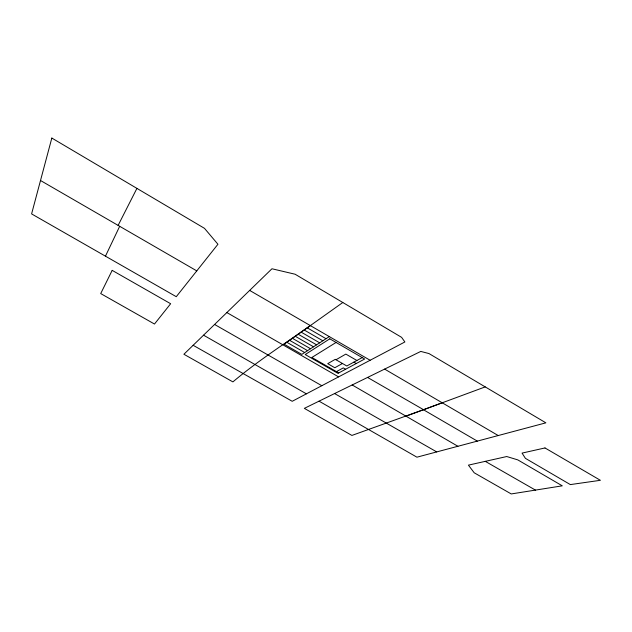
<?xml version="1.0" encoding="UTF-8"?>
<svg xmlns="http://www.w3.org/2000/svg" width="632" height="632" viewBox="0 0 632 632"><rect width="100%" height="100%" fill="white"/><g stroke="black" fill="none" stroke-linecap="round" stroke-linejoin="round"><path stroke-width="0.95" d="M105.457 256.173L119.685 226.296M118.121 225.395L136.923 188.383M193.123 345.285L292.229 401.296L404.867 341.967L401.604 337.346L295.097 274.225L271.958 268.766L183.896 354.26L232.9 381.894C257.358 361.22 284.25 344.085 310.328 325.591M342.813 302.499L284.155 344.227L301.812 354.37L329.304 336.603M336.074 342.457L311.876 357.475L338.744 372.935M335.987 359.758L345.838 354.094L356.898 360.493M342.465 363.487L334.81 367.745L327.732 363.669L335.252 359.332L346.794 365.991L362.215 357.601M336.445 371.616L343.279 367.903L345.609 369.246M319.034 401.162L304.34 408.359L351.906 435.432L423.424 409.733L477.326 441.112L545.874 422.84L428.962 353.557L420.778 351.424L319.034 401.162L416.93 457.181L477.326 441.112M442.218 402.789L423.543 409.702L367.555 377.43M406.021 416.188L485.226 386.895M485.289 461.352L506.738 456.533L517.79 459.883L562.29 485.834L511.241 493.94L474.205 472.791L468.423 465.136L485.289 461.352L535.454 490.108M214.596 324.469L321.83 385.718M334.605 393.562L436.712 451.904M203.567 335.197L306.402 393.839M289.638 340.324L307.571 350.649M286.873 342.291L304.671 352.522M338.594 376.877L226.849 312.556M301.164 332.132L319.673 342.828M298.209 334.233L316.577 344.827M295.302 336.295L313.527 346.802M292.45 338.325L310.525 348.738M249.656 290.412L370.115 360.256M307.231 327.818L326.041 338.713M304.174 329.991L322.834 340.79M40.511 180.507L196.773 270.883M353.88 362.136L356.274 363.519M352.174 384.959L457.916 446.279M384.627 369.096L498.198 435.535M51.832 138.06L31.6 213.908L176.265 296.692L217.937 244.26L204.476 228.334L51.832 138.06M112.188 270.37L100.709 293.58L154.492 324.034L170.648 303.731L112.188 270.37M329.793 338.823L305.224 354.536L337.97 373.354L364.656 359.016L329.793 338.823M544.982 447.946L522.048 453.104L525.405 458.334L570.348 484.594L600.4 480.304L544.982 447.946"/></g></svg>
